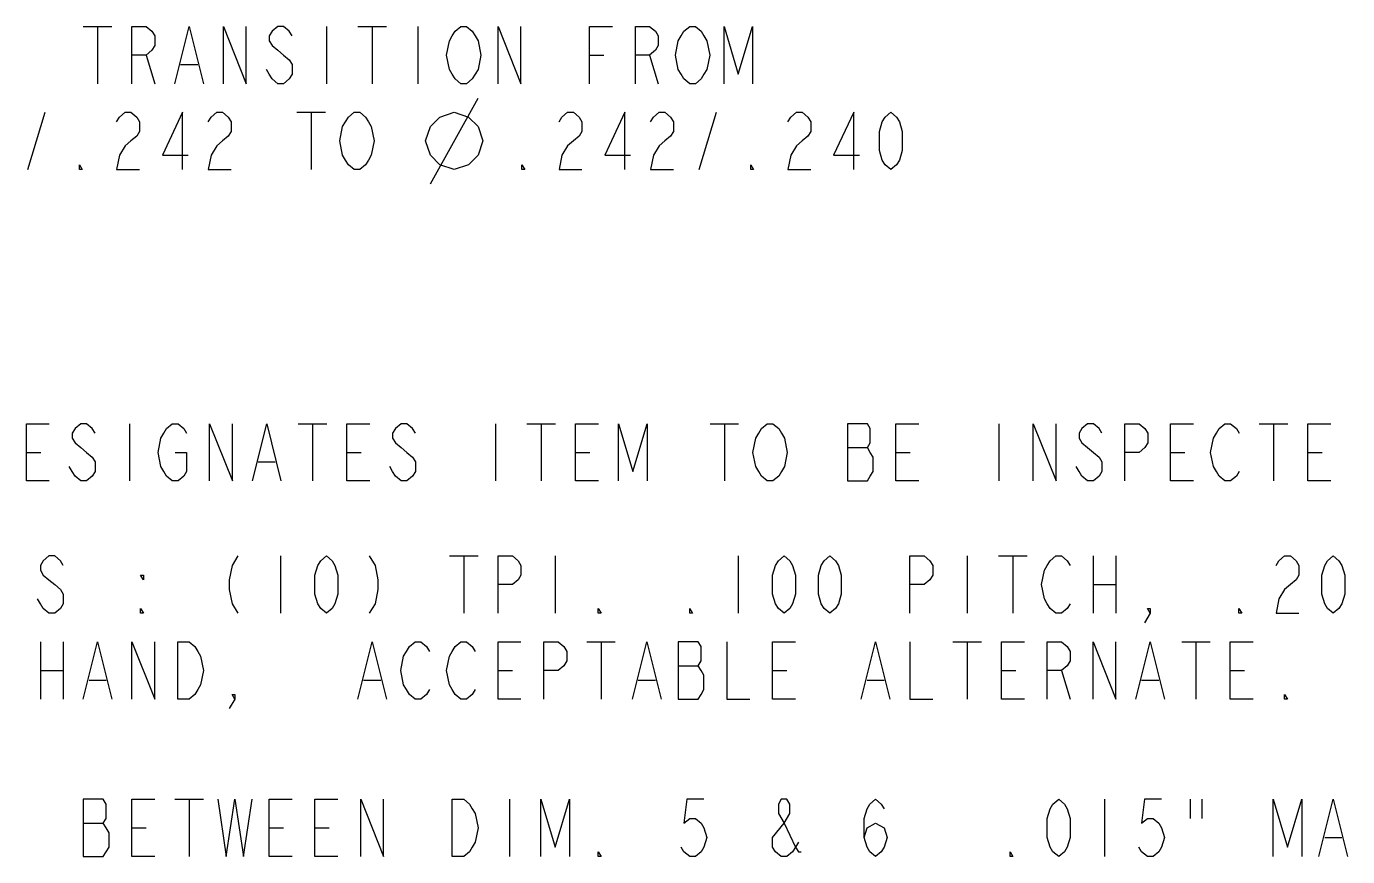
# Model space of a CAD drawing. Extents: x 0 to 34, y 0 to 22.
# Drawn here: x 2.612 to 6.221, y 17.143 to 19.409 of the extents above; entities that cross this region are included whole.
import ezdxf

# ---------------------------------------------------------------- set-up
doc = ezdxf.new("R2010")
doc.units = 0
doc.header["$LTSCALE"] = 1.87
doc.header["$MEASUREMENT"] = 0
doc.layers.get('0').update_dxf_attribs({"linetype": 'CONTINUOUS'})

msp = doc.modelspace()

# ---------------------------------------------------------------- linework, layer by layer
at = {"color": 2, "linetype": 'Continuous'}
for p, q in [((2.7674, 19.40865), (2.84553, 19.40865)), ((2.80647, 19.40865), (2.80647, 19.2524)), ((3.43147, 19.40865), (3.43147, 19.2524)), ((3.5174, 19.40865), (3.59553, 19.40865)), ((3.55647, 19.40865), (3.55647, 19.2524)), ((3.68147, 19.40865), (3.68147, 19.2524)), ((2.93928, 19.33053), (2.96272, 19.2524)), ((4.15022, 19.33053), (4.18928, 19.33053)), ((4.31428, 19.33053), (4.33772, 19.2524)), ((3.03303, 19.30448), (3.0799, 19.30448)), ((3.71532, 18.97896), (3.84553, 19.21334)), ((2.61636, 19.01803), (2.66324, 19.17428)), ((3.35074, 19.17428), (3.42886, 19.17428)), ((3.3898, 19.17428), (3.3898, 19.01803)), ((4.4497, 19.01803), (4.49657, 19.17428)), ((2.89335, 18.32436), (2.89335, 18.16811)), ((3.35428, 18.32436), (3.43241, 18.32436)), ((3.39335, 18.32436), (3.39335, 18.16811)), ((3.89335, 18.32436), (3.89335, 18.16811)), ((3.97928, 18.32436), (4.05741, 18.32436)), ((4.01835, 18.32436), (4.01835, 18.16811)), ((4.47928, 18.32436), (4.55741, 18.32436)), ((4.51835, 18.32436), (4.51835, 18.16811)), ((5.26835, 18.32436), (5.26835, 18.16811)), ((5.97928, 18.32436), (6.05741, 18.32436)), ((6.01835, 18.32436), (6.01835, 18.16811)), ((4.85428, 18.25925), (4.90897, 18.25925)), ((2.6121, 18.24623), (2.65116, 18.24623)), ((3.4871, 18.24623), (3.52616, 18.24623)), ((4.1121, 18.24623), (4.15116, 18.24623)), ((4.9871, 18.24623), (5.02616, 18.24623)), ((5.7371, 18.24623), (5.77616, 18.24623)), ((6.1121, 18.24623), (6.15116, 18.24623)), ((3.24491, 18.22019), (3.29178, 18.22019)), ((3.30647, 17.96334), (3.30647, 17.80709)), ((3.7674, 17.96334), (3.84553, 17.96334)), ((3.80647, 17.96334), (3.80647, 17.80709)), ((4.05647, 17.96334), (4.05647, 17.80709)), ((4.55647, 17.96334), (4.55647, 17.80709)), ((5.18147, 17.96334), (5.18147, 17.80709)), ((5.2674, 17.96334), (5.34553, 17.96334)), ((5.30647, 17.96334), (5.30647, 17.80709)), ((5.52522, 17.96334), (5.52522, 17.80709)), ((5.58772, 17.96334), (5.58772, 17.80709)), ((5.52522, 17.88521), (5.58772, 17.88521)), ((2.65022, 17.72896), (2.65022, 17.57271)), ((2.71272, 17.72896), (2.71272, 17.57271)), ((4.1424, 17.72896), (4.22053, 17.72896)), ((4.18147, 17.72896), (4.18147, 17.57271)), ((5.1424, 17.72896), (5.22053, 17.72896)), ((5.18147, 17.72896), (5.18147, 17.57271)), ((5.7674, 17.72896), (5.84553, 17.72896)), ((5.80647, 17.72896), (5.80647, 17.57271)), ((2.65022, 17.65084), (2.71272, 17.65084)), ((3.90022, 17.65084), (3.93928, 17.65084)), ((4.3924, 17.66386), (4.44709, 17.66386)), ((4.65022, 17.65084), (4.68928, 17.65084)), ((5.27522, 17.65084), (5.31428, 17.65084)), ((5.43928, 17.65084), (5.46272, 17.57271)), ((5.90022, 17.65084), (5.93928, 17.65084)), ((2.78303, 17.6248), (2.8299, 17.6248)), ((3.53303, 17.6248), (3.5799, 17.6248)), ((4.28303, 17.6248), (4.3299, 17.6248)), ((4.90803, 17.6248), (4.9549, 17.6248)), ((5.65803, 17.6248), (5.7049, 17.6248)), ((3.0174, 17.29928), (3.09553, 17.29928)), ((3.05647, 17.29928), (3.05647, 17.14302)), ((3.93147, 17.29928), (3.93147, 17.14302)), ((5.55647, 17.29928), (5.55647, 17.14302)), ((5.79084, 17.29928), (5.79084, 17.24719)), ((5.82209, 17.29928), (5.82209, 17.24719)), ((2.7674, 17.23417), (2.82209, 17.23417)), ((2.90022, 17.22115), (2.93928, 17.22115)), ((3.27522, 17.22115), (3.31428, 17.22115)), ((3.40022, 17.22115), (3.43928, 17.22115)), ((6.15803, 17.19511), (6.2049, 17.19511))]:
    msp.add_line(p, q, dxfattribs=at)
for points in [[(2.90022, 19.2524), (2.90022, 19.40865), (2.93928, 19.40865), (2.9549, 19.39563), (2.96272, 19.38261), (2.96272, 19.35657), (2.9549, 19.34355), (2.93928, 19.33053), (2.90022, 19.33053)], [(3.0174, 19.2524), (3.05647, 19.40865), (3.09553, 19.2524)], [(3.15022, 19.2524), (3.15022, 19.40865), (3.21272, 19.2524), (3.21272, 19.40865)], [(3.33772, 19.38261), (3.3299, 19.39563), (3.31428, 19.40865), (3.29865, 19.40865), (3.28303, 19.39563), (3.27522, 19.38261), (3.27522, 19.36959), (3.28303, 19.35657), (3.29865, 19.34355), (3.31428, 19.33053), (3.3299, 19.31751), (3.33772, 19.30448), (3.33772, 19.27844), (3.3299, 19.26542), (3.31428, 19.2524), (3.29865, 19.2524), (3.28303, 19.26542), (3.27522, 19.27844), (3.2674, 19.29146)], [(3.83772, 19.27844), (3.8299, 19.26542), (3.81428, 19.2524), (3.79865, 19.2524), (3.78303, 19.26542), (3.77522, 19.27844), (3.7674, 19.29146), (3.75959, 19.33053), (3.7674, 19.36959), (3.77522, 19.38261), (3.78303, 19.39563), (3.79865, 19.40865), (3.81428, 19.40865), (3.8299, 19.39563), (3.83772, 19.38261), (3.84553, 19.36959), (3.85334, 19.33053), (3.84553, 19.29146), (3.83772, 19.27844)], [(3.90022, 19.2524), (3.90022, 19.40865), (3.96272, 19.2524), (3.96272, 19.40865)], [(4.15022, 19.2524), (4.15022, 19.40865), (4.21272, 19.40865)], [(4.27522, 19.2524), (4.27522, 19.40865), (4.31428, 19.40865), (4.3299, 19.39563), (4.33772, 19.38261), (4.33772, 19.35657), (4.3299, 19.34355), (4.31428, 19.33053), (4.27522, 19.33053)], [(4.46272, 19.27844), (4.4549, 19.26542), (4.43928, 19.2524), (4.42365, 19.2524), (4.40803, 19.26542), (4.40022, 19.27844), (4.3924, 19.29146), (4.38459, 19.33053), (4.3924, 19.36959), (4.40022, 19.38261), (4.40803, 19.39563), (4.42365, 19.40865), (4.43928, 19.40865), (4.4549, 19.39563), (4.46272, 19.38261), (4.47053, 19.36959), (4.47834, 19.33053), (4.47053, 19.29146), (4.46272, 19.27844)], [(4.5174, 19.2524), (4.5174, 19.40865), (4.55647, 19.27844), (4.59553, 19.40865), (4.59553, 19.2524)], [(2.85855, 19.14823), (2.86636, 19.16126), (2.88199, 19.17428), (2.89761, 19.17428), (2.91324, 19.16126), (2.92105, 19.14823), (2.92105, 19.12219), (2.91324, 19.10917), (2.89761, 19.09615), (2.88199, 19.08313), (2.86636, 19.05709), (2.85855, 19.01803), (2.92105, 19.01803)], [(3.03824, 19.01803), (3.03824, 19.17428), (2.98355, 19.05709), (3.05386, 19.05709)], [(3.10855, 19.14823), (3.11636, 19.16126), (3.13199, 19.17428), (3.14761, 19.17428), (3.16324, 19.16126), (3.17105, 19.14823), (3.17105, 19.12219), (3.16324, 19.10917), (3.14761, 19.09615), (3.13199, 19.08313), (3.11636, 19.05709), (3.10855, 19.01803), (3.17105, 19.01803)], [(3.54605, 19.04407), (3.53824, 19.03105), (3.52261, 19.01803), (3.50699, 19.01803), (3.49136, 19.03105), (3.48355, 19.04407), (3.47574, 19.05709), (3.46792, 19.09615), (3.47574, 19.13521), (3.48355, 19.14823), (3.49136, 19.16126), (3.50699, 19.17428), (3.52261, 19.17428), (3.53824, 19.16126), (3.54605, 19.14823), (3.55386, 19.13521), (3.56167, 19.09615), (3.55386, 19.05709), (3.54605, 19.04407)], [(3.7023, 19.09615), (3.71532, 19.13521), (3.74136, 19.16126), (3.78042, 19.17428), (3.81949, 19.16126), (3.84553, 19.13521), (3.85855, 19.09615), (3.84553, 19.05709), (3.81949, 19.03105), (3.78042, 19.01803), (3.74136, 19.03105), (3.71532, 19.05709), (3.7023, 19.09615)], [(4.06688, 19.14823), (4.0747, 19.16126), (4.09032, 19.17428), (4.10595, 19.17428), (4.12157, 19.16126), (4.12938, 19.14823), (4.12938, 19.12219), (4.12157, 19.10917), (4.10595, 19.09615), (4.09032, 19.08313), (4.0747, 19.05709), (4.06688, 19.01803), (4.12938, 19.01803)], [(4.24657, 19.01803), (4.24657, 19.17428), (4.19188, 19.05709), (4.2622, 19.05709)], [(4.31688, 19.14823), (4.3247, 19.16126), (4.34032, 19.17428), (4.35595, 19.17428), (4.37157, 19.16126), (4.37938, 19.14823), (4.37938, 19.12219), (4.37157, 19.10917), (4.35595, 19.09615), (4.34032, 19.08313), (4.3247, 19.05709), (4.31688, 19.01803), (4.37938, 19.01803)], [(4.69188, 19.14823), (4.6997, 19.16126), (4.71532, 19.17428), (4.73095, 19.17428), (4.74657, 19.16126), (4.75438, 19.14823), (4.75438, 19.12219), (4.74657, 19.10917), (4.73095, 19.09615), (4.71532, 19.08313), (4.6997, 19.05709), (4.69188, 19.01803), (4.75438, 19.01803)], [(4.87157, 19.01803), (4.87157, 19.17428), (4.81688, 19.05709), (4.8872, 19.05709)], [(4.97313, 19.01803), (4.95751, 19.03105), (4.9497, 19.04407), (4.94188, 19.07011), (4.94188, 19.12219), (4.9497, 19.14823), (4.95751, 19.16126), (4.97313, 19.17428), (4.98876, 19.16126), (4.99657, 19.14823), (5.00438, 19.12219), (5.00438, 19.07011), (4.99657, 19.04407), (4.98876, 19.03105), (4.97313, 19.01803)], [(2.7648, 19.01803), (2.75699, 19.01803), (2.75699, 19.03105), (2.7648, 19.01803)], [(3.97313, 19.01803), (3.96532, 19.01803), (3.96532, 19.03105), (3.97313, 19.01803)], [(4.59813, 19.01803), (4.59032, 19.01803), (4.59032, 19.03105), (4.59813, 19.01803)], [(2.6746, 18.16811), (2.6121, 18.16811), (2.6121, 18.32436), (2.6746, 18.32436)], [(2.7996, 18.29831), (2.79178, 18.31134), (2.77616, 18.32436), (2.76053, 18.32436), (2.74491, 18.31134), (2.7371, 18.29831), (2.7371, 18.28529), (2.74491, 18.27227), (2.76053, 18.25925), (2.77616, 18.24623), (2.79178, 18.23321), (2.7996, 18.22019), (2.7996, 18.19415), (2.79178, 18.18113), (2.77616, 18.16811), (2.76053, 18.16811), (2.74491, 18.18113), (2.7371, 18.19415), (2.72928, 18.20717)], [(3.01835, 18.24623), (3.0496, 18.24623), (3.0496, 18.19415), (3.04178, 18.18113), (3.02616, 18.16811), (3.01053, 18.16811), (2.99491, 18.18113), (2.9871, 18.19415), (2.97928, 18.20717), (2.97147, 18.24623), (2.97928, 18.28529), (2.9871, 18.29831), (2.99491, 18.31134), (3.01053, 18.32436), (3.02616, 18.32436), (3.04178, 18.31134), (3.0496, 18.29831)], [(3.1121, 18.16811), (3.1121, 18.32436), (3.1746, 18.16811), (3.1746, 18.32436)], [(3.22928, 18.16811), (3.26835, 18.32436), (3.30741, 18.16811)], [(3.5496, 18.16811), (3.4871, 18.16811), (3.4871, 18.32436), (3.5496, 18.32436)], [(3.6746, 18.29831), (3.66678, 18.31134), (3.65116, 18.32436), (3.63553, 18.32436), (3.61991, 18.31134), (3.6121, 18.29831), (3.6121, 18.28529), (3.61991, 18.27227), (3.63553, 18.25925), (3.65116, 18.24623), (3.66678, 18.23321), (3.6746, 18.22019), (3.6746, 18.19415), (3.66678, 18.18113), (3.65116, 18.16811), (3.63553, 18.16811), (3.61991, 18.18113), (3.6121, 18.19415), (3.60428, 18.20717)], [(4.1746, 18.16811), (4.1121, 18.16811), (4.1121, 18.32436), (4.1746, 18.32436)], [(4.22928, 18.16811), (4.22928, 18.32436), (4.26835, 18.19415), (4.30741, 18.32436), (4.30741, 18.16811)], [(4.6746, 18.19415), (4.66678, 18.18113), (4.65116, 18.16811), (4.63553, 18.16811), (4.61991, 18.18113), (4.6121, 18.19415), (4.60428, 18.20717), (4.59647, 18.24623), (4.60428, 18.28529), (4.6121, 18.29831), (4.61991, 18.31134), (4.63553, 18.32436), (4.65116, 18.32436), (4.66678, 18.31134), (4.6746, 18.29831), (4.68241, 18.28529), (4.69022, 18.24623), (4.68241, 18.20717), (4.6746, 18.19415)], [(4.85428, 18.32436), (4.85428, 18.16811), (4.90897, 18.16811), (4.91678, 18.18113), (4.9246, 18.19415), (4.9246, 18.23321), (4.91678, 18.24623), (4.90897, 18.25925), (4.91678, 18.27227), (4.91678, 18.31134), (4.90897, 18.32436), (4.85428, 18.32436)], [(5.0496, 18.16811), (4.9871, 18.16811), (4.9871, 18.32436), (5.0496, 18.32436)], [(5.3621, 18.16811), (5.3621, 18.32436), (5.4246, 18.16811), (5.4246, 18.32436)], [(5.5496, 18.29831), (5.54178, 18.31134), (5.52616, 18.32436), (5.51053, 18.32436), (5.49491, 18.31134), (5.4871, 18.29831), (5.4871, 18.28529), (5.49491, 18.27227), (5.51053, 18.25925), (5.52616, 18.24623), (5.54178, 18.23321), (5.5496, 18.22019), (5.5496, 18.19415), (5.54178, 18.18113), (5.52616, 18.16811), (5.51053, 18.16811), (5.49491, 18.18113), (5.4871, 18.19415), (5.47928, 18.20717)], [(5.6121, 18.16811), (5.6121, 18.32436), (5.65116, 18.32436), (5.66678, 18.31134), (5.6746, 18.29831), (5.6746, 18.27227), (5.66678, 18.25925), (5.65116, 18.24623), (5.6121, 18.24623)], [(5.7996, 18.16811), (5.7371, 18.16811), (5.7371, 18.32436), (5.7996, 18.32436)], [(5.9246, 18.19415), (5.91678, 18.18113), (5.90116, 18.16811), (5.88553, 18.16811), (5.86991, 18.18113), (5.8621, 18.19415), (5.85428, 18.20717), (5.84647, 18.24623), (5.85428, 18.28529), (5.8621, 18.29831), (5.86991, 18.31134), (5.88553, 18.32436), (5.90116, 18.32436), (5.91678, 18.31134), (5.9246, 18.29831)], [(6.1746, 18.16811), (6.1121, 18.16811), (6.1121, 18.32436), (6.1746, 18.32436)], [(2.71272, 17.9373), (2.7049, 17.95032), (2.68928, 17.96334), (2.67365, 17.96334), (2.65803, 17.95032), (2.65022, 17.9373), (2.65022, 17.92428), (2.65803, 17.91126), (2.67365, 17.89823), (2.68928, 17.88521), (2.7049, 17.87219), (2.71272, 17.85917), (2.71272, 17.83313), (2.7049, 17.82011), (2.68928, 17.80709), (2.67365, 17.80709), (2.65803, 17.82011), (2.65022, 17.83313), (2.6424, 17.84615)], [(3.18928, 17.96334), (3.17365, 17.9373), (3.16584, 17.89823), (3.16584, 17.87219), (3.17365, 17.83313), (3.18928, 17.80709)], [(3.43147, 17.80709), (3.41584, 17.82011), (3.40803, 17.83313), (3.40022, 17.85917), (3.40022, 17.91126), (3.40803, 17.9373), (3.41584, 17.95032), (3.43147, 17.96334), (3.44709, 17.95032), (3.4549, 17.9373), (3.46272, 17.91126), (3.46272, 17.85917), (3.4549, 17.83313), (3.44709, 17.82011), (3.43147, 17.80709)], [(3.54865, 17.96334), (3.56428, 17.9373), (3.57209, 17.89823), (3.57209, 17.87219), (3.56428, 17.83313), (3.54865, 17.80709)], [(3.90022, 17.80709), (3.90022, 17.96334), (3.93928, 17.96334), (3.9549, 17.95032), (3.96272, 17.9373), (3.96272, 17.91126), (3.9549, 17.89823), (3.93928, 17.88521), (3.90022, 17.88521)], [(4.68147, 17.80709), (4.66584, 17.82011), (4.65803, 17.83313), (4.65022, 17.85917), (4.65022, 17.91126), (4.65803, 17.9373), (4.66584, 17.95032), (4.68147, 17.96334), (4.69709, 17.95032), (4.7049, 17.9373), (4.71272, 17.91126), (4.71272, 17.85917), (4.7049, 17.83313), (4.69709, 17.82011), (4.68147, 17.80709)], [(4.80647, 17.80709), (4.79084, 17.82011), (4.78303, 17.83313), (4.77522, 17.85917), (4.77522, 17.91126), (4.78303, 17.9373), (4.79084, 17.95032), (4.80647, 17.96334), (4.82209, 17.95032), (4.8299, 17.9373), (4.83772, 17.91126), (4.83772, 17.85917), (4.8299, 17.83313), (4.82209, 17.82011), (4.80647, 17.80709)], [(5.02522, 17.80709), (5.02522, 17.96334), (5.06428, 17.96334), (5.0799, 17.95032), (5.08772, 17.9373), (5.08772, 17.91126), (5.0799, 17.89823), (5.06428, 17.88521), (5.02522, 17.88521)], [(5.46272, 17.83313), (5.4549, 17.82011), (5.43928, 17.80709), (5.42365, 17.80709), (5.40803, 17.82011), (5.40022, 17.83313), (5.3924, 17.84615), (5.38459, 17.88521), (5.3924, 17.92428), (5.40022, 17.9373), (5.40803, 17.95032), (5.42365, 17.96334), (5.43928, 17.96334), (5.4549, 17.95032), (5.46272, 17.9373)], [(6.02522, 17.9373), (6.03303, 17.95032), (6.04865, 17.96334), (6.06428, 17.96334), (6.0799, 17.95032), (6.08772, 17.9373), (6.08772, 17.91126), (6.0799, 17.89823), (6.06428, 17.88521), (6.04865, 17.87219), (6.03303, 17.84615), (6.02522, 17.80709), (6.08772, 17.80709)], [(6.18147, 17.80709), (6.16584, 17.82011), (6.15803, 17.83313), (6.15022, 17.85917), (6.15022, 17.91126), (6.15803, 17.9373), (6.16584, 17.95032), (6.18147, 17.96334), (6.19709, 17.95032), (6.2049, 17.9373), (6.21272, 17.91126), (6.21272, 17.85917), (6.2049, 17.83313), (6.19709, 17.82011), (6.18147, 17.80709)], [(2.93147, 17.91126), (2.93147, 17.89823), (2.92365, 17.91126), (2.93147, 17.91126)], [(2.93147, 17.80709), (2.92365, 17.80709), (2.92365, 17.82011), (2.93147, 17.80709)], [(4.18147, 17.80709), (4.17365, 17.80709), (4.17365, 17.82011), (4.18147, 17.80709)], [(4.43147, 17.80709), (4.42365, 17.80709), (4.42365, 17.82011), (4.43147, 17.80709)], [(5.68147, 17.80709), (5.67365, 17.82011), (5.68147, 17.82011), (5.68147, 17.80709), (5.66584, 17.78105)], [(5.93147, 17.80709), (5.92365, 17.80709), (5.92365, 17.82011), (5.93147, 17.80709)], [(2.7674, 17.57271), (2.80647, 17.72896), (2.84553, 17.57271)], [(2.90022, 17.57271), (2.90022, 17.72896), (2.96272, 17.57271), (2.96272, 17.72896)], [(3.02522, 17.72896), (3.05647, 17.72896), (3.07209, 17.71594), (3.0799, 17.70292), (3.08772, 17.6899), (3.09553, 17.65084), (3.08772, 17.61178), (3.0799, 17.59875), (3.07209, 17.58573), (3.05647, 17.57271), (3.02522, 17.57271), (3.02522, 17.72896)], [(3.5174, 17.57271), (3.55647, 17.72896), (3.59553, 17.57271)], [(3.71272, 17.59875), (3.7049, 17.58573), (3.68928, 17.57271), (3.67365, 17.57271), (3.65803, 17.58573), (3.65022, 17.59875), (3.6424, 17.61178), (3.63459, 17.65084), (3.6424, 17.6899), (3.65022, 17.70292), (3.65803, 17.71594), (3.67365, 17.72896), (3.68928, 17.72896), (3.7049, 17.71594), (3.71272, 17.70292)], [(3.83772, 17.59875), (3.8299, 17.58573), (3.81428, 17.57271), (3.79865, 17.57271), (3.78303, 17.58573), (3.77522, 17.59875), (3.7674, 17.61178), (3.75959, 17.65084), (3.7674, 17.6899), (3.77522, 17.70292), (3.78303, 17.71594), (3.79865, 17.72896), (3.81428, 17.72896), (3.8299, 17.71594), (3.83772, 17.70292)], [(3.96272, 17.57271), (3.90022, 17.57271), (3.90022, 17.72896), (3.96272, 17.72896)], [(4.02522, 17.57271), (4.02522, 17.72896), (4.06428, 17.72896), (4.0799, 17.71594), (4.08772, 17.70292), (4.08772, 17.67688), (4.0799, 17.66386), (4.06428, 17.65084), (4.02522, 17.65084)], [(4.2674, 17.57271), (4.30647, 17.72896), (4.34553, 17.57271)], [(4.3924, 17.72896), (4.3924, 17.57271), (4.44709, 17.57271), (4.4549, 17.58573), (4.46272, 17.59875), (4.46272, 17.63782), (4.4549, 17.65084), (4.44709, 17.66386), (4.4549, 17.67688), (4.4549, 17.71594), (4.44709, 17.72896), (4.3924, 17.72896)], [(4.52522, 17.72896), (4.52522, 17.57271), (4.58772, 17.57271)], [(4.71272, 17.57271), (4.65022, 17.57271), (4.65022, 17.72896), (4.71272, 17.72896)], [(4.8924, 17.57271), (4.93147, 17.72896), (4.97053, 17.57271)], [(5.02522, 17.72896), (5.02522, 17.57271), (5.08772, 17.57271)], [(5.33772, 17.57271), (5.27522, 17.57271), (5.27522, 17.72896), (5.33772, 17.72896)], [(5.40022, 17.57271), (5.40022, 17.72896), (5.43928, 17.72896), (5.4549, 17.71594), (5.46272, 17.70292), (5.46272, 17.67688), (5.4549, 17.66386), (5.43928, 17.65084), (5.40022, 17.65084)], [(5.52522, 17.57271), (5.52522, 17.72896), (5.58772, 17.57271), (5.58772, 17.72896)], [(5.6424, 17.57271), (5.68147, 17.72896), (5.72053, 17.57271)], [(5.96272, 17.57271), (5.90022, 17.57271), (5.90022, 17.72896), (5.96272, 17.72896)], [(3.18147, 17.57271), (3.17365, 17.58573), (3.18147, 17.58573), (3.18147, 17.57271), (3.16584, 17.54667)], [(6.05647, 17.57271), (6.04865, 17.57271), (6.04865, 17.58573), (6.05647, 17.57271)], [(2.7674, 17.29928), (2.7674, 17.14302), (2.82209, 17.14302), (2.8299, 17.15605), (2.83772, 17.16907), (2.83772, 17.20813), (2.8299, 17.22115), (2.82209, 17.23417), (2.8299, 17.24719), (2.8299, 17.28625), (2.82209, 17.29928), (2.7674, 17.29928)], [(2.96272, 17.14302), (2.90022, 17.14302), (2.90022, 17.29928), (2.96272, 17.29928)], [(3.13459, 17.29928), (3.15803, 17.14302), (3.18147, 17.29928), (3.2049, 17.14302), (3.22834, 17.29928)], [(3.33772, 17.14302), (3.27522, 17.14302), (3.27522, 17.29928), (3.33772, 17.29928)], [(3.46272, 17.14302), (3.40022, 17.14302), (3.40022, 17.29928), (3.46272, 17.29928)], [(3.52522, 17.14302), (3.52522, 17.29928), (3.58772, 17.14302), (3.58772, 17.29928)], [(3.77522, 17.29928), (3.80647, 17.29928), (3.82209, 17.28625), (3.8299, 17.27323), (3.83772, 17.26021), (3.84553, 17.22115), (3.83772, 17.18209), (3.8299, 17.16907), (3.82209, 17.15605), (3.80647, 17.14302), (3.77522, 17.14302), (3.77522, 17.29928)], [(4.0174, 17.14302), (4.0174, 17.29928), (4.05647, 17.16907), (4.09553, 17.29928), (4.09553, 17.14302)], [(4.46272, 17.29928), (4.41584, 17.29928), (4.40803, 17.23417), (4.42365, 17.24719), (4.43928, 17.24719), (4.4549, 17.23417), (4.46272, 17.22115), (4.47053, 17.19511), (4.46272, 17.16907), (4.4549, 17.15605), (4.43928, 17.14302), (4.42365, 17.14302), (4.40803, 17.15605), (4.40022, 17.16907)], [(4.72053, 17.18209), (4.71272, 17.16907), (4.7049, 17.15605), (4.68928, 17.14302), (4.67365, 17.14302), (4.65803, 17.15605), (4.65022, 17.16907), (4.65022, 17.19511), (4.68147, 17.23417), (4.69709, 17.26021), (4.69709, 17.28625), (4.68928, 17.29928), (4.67365, 17.29928), (4.66584, 17.28625), (4.66584, 17.26021), (4.68147, 17.23417), (4.71272, 17.16907), (4.72053, 17.15605), (4.72834, 17.15605)], [(4.90022, 17.19511), (4.90803, 17.22115), (4.93147, 17.23417), (4.9549, 17.22115), (4.96272, 17.19511), (4.9549, 17.16907), (4.94709, 17.15605), (4.93147, 17.14302), (4.91584, 17.15605), (4.90803, 17.16907), (4.90022, 17.19511), (4.90022, 17.24719), (4.90803, 17.27323), (4.91584, 17.28625), (4.93147, 17.29928), (4.94709, 17.28625), (4.9549, 17.27323)], [(5.43147, 17.14302), (5.41584, 17.15605), (5.40803, 17.16907), (5.40022, 17.19511), (5.40022, 17.24719), (5.40803, 17.27323), (5.41584, 17.28625), (5.43147, 17.29928), (5.44709, 17.28625), (5.4549, 17.27323), (5.46272, 17.24719), (5.46272, 17.19511), (5.4549, 17.16907), (5.44709, 17.15605), (5.43147, 17.14302)], [(5.71272, 17.29928), (5.66584, 17.29928), (5.65803, 17.23417), (5.67365, 17.24719), (5.68928, 17.24719), (5.7049, 17.23417), (5.71272, 17.22115), (5.72053, 17.19511), (5.71272, 17.16907), (5.7049, 17.15605), (5.68928, 17.14302), (5.67365, 17.14302), (5.65803, 17.15605), (5.65022, 17.16907)], [(6.0174, 17.14302), (6.0174, 17.29928), (6.05647, 17.16907), (6.09553, 17.29928), (6.09553, 17.14302)], [(6.1424, 17.14302), (6.18147, 17.29928), (6.22053, 17.14302)], [(4.18147, 17.14302), (4.17365, 17.14302), (4.17365, 17.15605), (4.18147, 17.14302)], [(5.30647, 17.14302), (5.29865, 17.14302), (5.29865, 17.15605), (5.30647, 17.14302)]]:
    msp.add_lwpolyline(points, dxfattribs=at)

doc.saveas('drawing.dxf')
